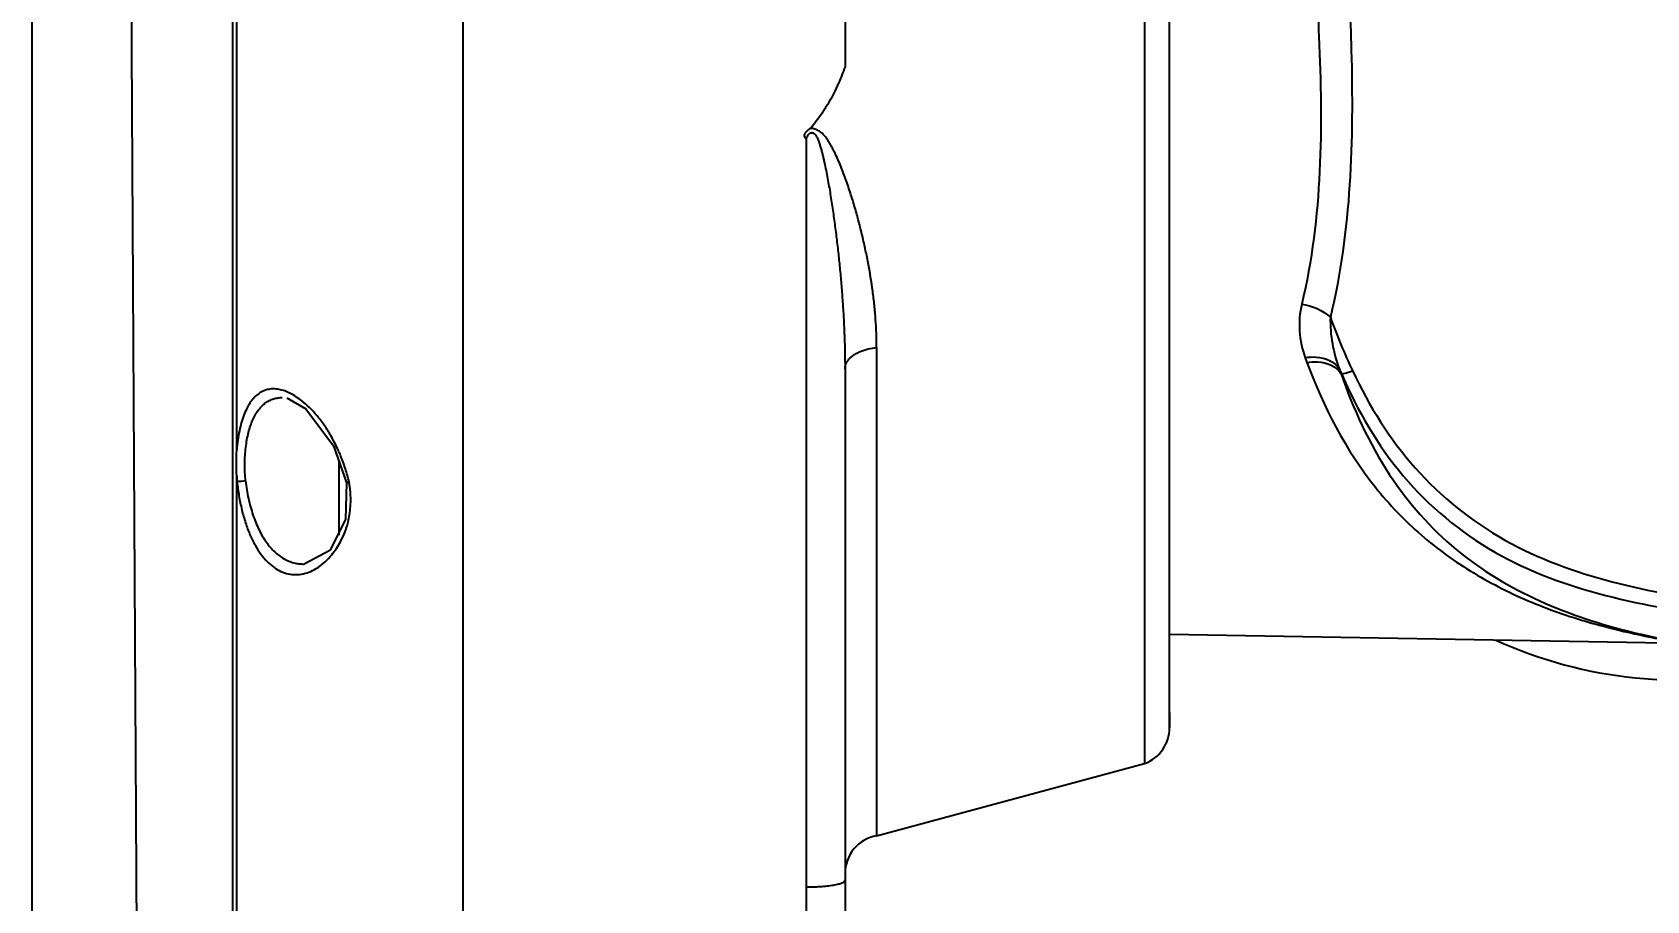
# Model space of a CAD drawing. Header units: millimetres. Extents: x 4086 to 8300, y 123 to 1549.
# Drawn here: x 7249.66 to 7270.8, y 803.02 to 814.39 of the extents above; entities that cross this region are included whole.
import ezdxf

# ---------------------------------------------------------------- set-up
doc = ezdxf.new("R2010")
doc.units = ezdxf.units.MM
doc.layers.add('外形图', color=7, linetype='Continuous')
doc.layers.add('尺寸标注', color=7, linetype='Continuous')
doc.styles.add('思源黑', font='SourceHanSansCN-Normal.ttf')
doc.dimstyles.new('尺寸标注_1_4比例', dxfattribs={"dimtxt": 7, "dimasz": 6, "dimexe": 2, "dimexo": 1.5, "dimgap": 1, "dimtad": 1, "dimdec": 1, "dimlfac": 4, "dimdsep": 46, "dimtxsty": '思源黑', "dimcen": 0.09, "dimadec": 0, "dimazin": 0, "dimtp": 0.01, "dimtm": 0.01, "dimtfac": 1, "dimtdec": 1, "dimtofl": 0, "dimtmove": 0, "dimatfit": 3, "dimfxl": 1, "dimtolj": 1, "dimarcsym": 0})

# ---------------------------------------------------------------- blocks, each defined once
blk = doc.blocks.new('*D764')
at = {"layer": 'Defpoints', "color": 0}
for p in [(7310.951, 866.988), (7310.951, 722.956), (7249.657, 721.212)]:
    blk.add_point(p, dxfattribs=at)
at = {"layer": '尺寸标注', "color": 0, "lineweight": -2}
for p, q in [((7249.657, 722.712), (7249.657, 868.988)), ((7310.951, 724.456), (7310.951, 868.988)), ((7255.657, 866.988), (7304.951, 866.988))]:
    blk.add_line(p, q, dxfattribs=at)
at = {"layer": '尺寸标注', "color": 0}
for points in [[(7255.657, 867.988), (7255.657, 865.988), (7249.657, 866.988)], [(7304.951, 865.988), (7304.951, 867.988), (7310.951, 866.988)]]:
    blk.add_solid(points, dxfattribs=at)
at = {"layer": '尺寸标注', "color": 0, "insert": (7280.304, 871.612), "char_height": 7, "attachment_point": 5, "style": '思源黑'}
blk.add_mtext('\\A1;245.2', dxfattribs=at)

msp = doc.modelspace()

# ---------------------------------------------------------------- linework, layer by layer
at = {"layer": '外形图'}
for p, q in [((7264.5514, 805.2847), (7264.5514, 819.8856)), ((7252.2849, 785.5432), (7252.2821, 818.9575)), ((7252.3342, 808.9165), (7252.3337, 818.9618)), ((7264.2249, 818.5128), (7264.2251, 804.8116)), ((7264.5515, 808.5131), (7264.5515, 818.5128)), ((7255.3014, 809.0128), (7255.3015, 816.0339)), ((7260.3036, 816.0293), (7260.3015, 813.9357)), ((7259.7922, 812.9924), (7259.7922, 803.1959)), ((7260.7157, 810.2604), (7260.7157, 809.9833)), ((7266.3277, 810.1271), (7266.3504, 810.0652)), ((7260.3014, 809.9833), (7260.3014, 803.2828)), ((7260.7157, 809.9833), (7260.7155, 803.8644)), ((7266.7764, 809.9768), (7266.7974, 809.9161)), ((7266.8017, 809.9182), (7266.7974, 809.9161)), ((7252.9908, 809.6003), (7253.2396, 809.4576)), ((7253.2396, 809.4576), (7253.6041, 808.9726)), ((7255.3014, 808.0128), (7255.3014, 809.0128)), ((7253.6041, 808.9726), (7253.772, 808.4887)), ((7253.6764, 807.8049), (7253.6764, 808.7832)), ((7252.3361, 785.6785), (7252.3341, 808.5744)), ((7253.772, 808.4887), (7253.7581, 808.0092)), ((7253.806, 808.4951), (7253.772, 808.4887)), ((7253.7581, 808.0092), (7253.5526, 807.6031)), ((7255.3015, 774.8957), (7255.3014, 808.0128)), ((7253.5526, 807.6031), (7253.2179, 807.4248)), ((7253.2182, 807.4248), (7253.2191, 807.4249)), ((7264.5514, 806.5041), (7271.036, 806.3909)), ((7264.5515, 805.2805), (7264.5515, 805.4815)), ((7264.5515, 805.4815), (7264.5515, 805.2805)), ((7260.7157, 803.8645), (7264.2252, 804.8114))]:
    msp.add_line(p, q, dxfattribs=at)
msp.add_lwpolyline([(7250.9298, 818.7653), (7250.9746, 811.0919), (7251.065, 794.8815), (7251.1681, 776.2216)], dxfattribs=at)
for centre, radius, start, end in [((7273.712, 812.9466), 7.5448, 203.18063, 203.66563), ((7254.9992, 808.7528), 2.6711, 183.82905, 185.38143), ((7257.1983, 757.9486), 50.7865, 95.36366, 95.48942), ((7252.5562, 808.2688), 1.2712, 351.03587, 0.95962), ((7252.6506, 808.2533), 1.1755, 346.26411, 351.06704), ((7252.7667, 808.2184), 1.0539, 320.41185, 331.49037), ((7271.2146, 811.7115), 5.8038, 264.45959, 268.84257), ((7264.0515, 805.2805), 0.5, 290.31183, 0), ((7260.8015, 803.3726), 0.5, 99.88808, 180), ((7704.2799, 802.9057), 443.9787, 179.951336, 180.349137)]:
    msp.add_arc(centre, radius, start, end, dxfattribs=at)
for points, knots in [([(7266.4319, 815.632), (7266.4614, 815.1992), (7266.5623, 813.602), (7266.555, 811.9663), (7266.283, 810.8274)], [0, 0, 0, 0, 0.2703106, 1, 1, 1, 1]), ([(7266.8787, 815.4511), (7266.9011, 815.0186), (7266.9738, 813.4219), (7266.9323, 811.7933), (7266.6584, 810.6568)], [0, 0, 0, 0, 0.2702907, 1, 1, 1, 1]), ([(7260.3015, 813.9357), (7260.2876, 813.8998), (7260.2602, 813.828), (7260.2244, 813.7389), (7260.1934, 813.6685), (7260.1604, 813.5991), (7260.1151, 813.514), (7260.0658, 813.4311), (7260.0243, 813.3658), (7259.9817, 813.3012), (7259.9257, 813.2222), (7259.8772, 813.1617), (7259.8519, 813.1324)], [0, 0, 0, 0, 0.124642, 0.249141, 0.311371, 0.3736461, 0.4984497, 0.6236092, 0.6862805, 0.7489752, 0.8743983, 1, 1, 1, 1]), ([(7259.7922, 812.9924), (7259.7871, 812.9981), (7259.7778, 813.0099), (7259.7703, 813.0275), (7259.7707, 813.0423), (7259.7736, 813.053), (7259.7783, 813.0633), (7259.7862, 813.0762), (7259.7982, 813.0909), (7259.8201, 813.1116), (7259.8382, 813.126), (7259.8519, 813.1324)], [0, 0, 0, 0, 0.1275063, 0.2494279, 0.3089785, 0.370287, 0.4335287, 0.4972428, 0.6222494, 0.7473637, 1, 1, 1, 1]), ([(7259.7922, 812.9924), (7259.7956, 813), (7259.8026, 813.0149), (7259.8139, 813.0359), (7259.8246, 813.0516), (7259.8342, 813.0618), (7259.8415, 813.0677), (7259.8493, 813.0718), (7259.8601, 813.0749), (7259.8745, 813.0745), (7259.8909, 813.0678), (7259.9059, 813.056), (7259.9188, 813.0397), (7259.9299, 813.0201), (7259.9397, 812.9984), (7259.9518, 812.9678), (7259.9659, 812.9288), (7259.9813, 812.881), (7259.9953, 812.8322), (7260.0083, 812.7825), (7260.0203, 812.732), (7260.0355, 812.664), (7260.0533, 812.5786), (7260.0732, 812.4756), (7260.0917, 812.372), (7260.1092, 812.2681), (7260.1256, 812.1639), (7260.1464, 812.0248), (7260.1705, 811.8508), (7260.1967, 811.642), (7260.22, 811.4332), (7260.2406, 811.2247), (7260.2585, 811.0165), (7260.2736, 810.8088), (7260.2857, 810.6015), (7260.2976, 810.3265), (7260.3014, 810.1204), (7260.3014, 809.9834)], [0, 0, 0, 0, 0.0076031, 0.0150474, 0.0218739, 0.0249586, 0.0278092, 0.0304654, 0.0330052, 0.0380035, 0.0432708, 0.0490171, 0.0553253, 0.0622186, 0.0695683, 0.0771512, 0.0923451, 0.107613, 0.123114, 0.1388331, 0.1547059, 0.1706628, 0.2026391, 0.2346853, 0.266815, 0.299009, 0.331239, 0.3634751, 0.4278812, 0.4921744, 0.5563368, 0.6203422, 0.6841653, 0.747792, 0.8112096, 0.8743972, 1, 1, 1, 1]), ([(7260.7157, 810.2604), (7260.7147, 810.3825), (7260.7086, 810.5664), (7260.687, 810.8116), (7260.6573, 811.0596), (7260.6171, 811.3081), (7260.5668, 811.5567), (7260.5241, 811.7443), (7260.4764, 811.9322), (7260.4324, 812.0885), (7260.3946, 812.2135), (7260.3647, 812.3074), (7260.3332, 812.401), (7260.3, 812.4945), (7260.2648, 812.5876), (7260.2274, 812.6802), (7260.1938, 812.7566), (7260.165, 812.817), (7260.1423, 812.8618), (7260.1182, 812.9061), (7260.0925, 812.9499), (7260.0652, 812.9931), (7260.0345, 813.0343), (7260.0042, 813.065), (7259.9766, 813.0859), (7259.9464, 813.1043), (7259.905, 813.122), (7259.8698, 813.1301), (7259.8519, 813.1324)], [0, 0, 0, 0, 0.1182716, 0.1780578, 0.2382951, 0.3601502, 0.4217859, 0.4838883, 0.5464539, 0.6094752, 0.6411562, 0.6729508, 0.7048548, 0.7368629, 0.7689834, 0.8012389, 0.8335954, 0.8497873, 0.8659948, 0.8822635, 0.8986484, 0.91518, 0.9317314, 0.9483013, 0.9567018, 0.9652295, 0.9825434, 1, 1, 1, 1]), ([(7260.4993, 810.2073), (7260.5334, 810.2216), (7260.6047, 810.2444), (7260.6783, 810.2572), (7260.7156, 810.2608)], [0, 0, 0, 0, 0.4970202, 1, 1, 1, 1]), ([(7260.3014, 809.9833), (7260.3014, 809.9935), (7260.3038, 810.0145), (7260.3136, 810.0457), (7260.3298, 810.0768), (7260.3606, 810.1188), (7260.4034, 810.1562), (7260.4549, 810.1871), (7260.4841, 810.2008), (7260.4993, 810.2073)], [0, 0, 0, 0, 0.0964497, 0.1992194, 0.3096034, 0.4285078, 0.694082, 0.8424511, 1, 1, 1, 1]), ([(7266.3277, 810.1271), (7266.3753, 810.1351), (7266.5344, 810.1482), (7266.7219, 810.0773), (7266.7764, 809.9768)], [0, 0, 0, 0, 0.2967064, 1, 1, 1, 1]), ([(7266.3504, 810.0652), (7266.3976, 810.0732), (7266.5562, 810.0865), (7266.7423, 810.0159), (7266.7974, 809.9161)], [0, 0, 0, 0, 0.2959548, 1, 1, 1, 1]), ([(7266.3504, 810.0652), (7266.5662, 809.4828), (7266.995, 808.6562), (7267.8257, 807.7906), (7268.5243, 807.2876), (7269.2889, 806.9065), (7269.9596, 806.6786), (7270.4887, 806.5435), (7270.8007, 806.4768), (7270.9882, 806.4387), (7271.0771, 806.4198), (7271.1058, 806.411), (7271.1438, 806.4013), (7271.0959, 806.3773), (7271.0667, 806.3903), (7271.036, 806.3909)], [0, 0, 0, 0, 0.2887968, 0.4230125, 0.5549647, 0.686989, 0.8189683, 0.8831318, 0.9416578, 0.9655508, 0.974687, 0.9810668, 0.9840999, 0.9857184, 1, 1, 1, 1]), ([(7266.7974, 809.9161), (7266.9589, 809.4547), (7267.3479, 808.6012), (7268.541, 807.243), (7269.7961, 806.7301), (7270.6251, 806.5299)], [0, 0, 0, 0, 0.2747036, 0.5207366, 1, 1, 1, 1]), ([(7266.9501, 809.9515), (7266.9316, 809.9455), (7266.8838, 809.9335), (7266.8315, 809.9083), (7266.8017, 809.9182)], [0, 0, 0, 0, 0.3820157, 1, 1, 1, 1]), ([(7266.8017, 809.9182), (7267.0101, 809.4405), (7267.5381, 808.5221), (7269.1812, 807.1584), (7270.785, 806.8702), (7271.8159, 806.7242)], [0, 0, 0, 0, 0.2502021, 0.5001834, 1, 1, 1, 1]), ([(7266.9501, 809.9515), (7267.1652, 809.4965), (7267.7034, 808.6276), (7269.3076, 807.3428), (7270.8469, 807.0517), (7271.8409, 806.9072)], [0, 0, 0, 0, 0.2503638, 0.500381, 1, 1, 1, 1]), ([(7253.1875, 809.5619), (7253.1632, 809.5811), (7253.1146, 809.6163), (7253.0396, 809.6601), (7252.9654, 809.6925), (7252.8925, 809.7129), (7252.8214, 809.7207), (7252.7527, 809.7151), (7252.6872, 809.6954), (7252.6257, 809.6615), (7252.5688, 809.6135), (7252.5169, 809.5514), (7252.4704, 809.4751), (7252.4298, 809.385), (7252.3952, 809.2822), (7252.3671, 809.1684), (7252.3461, 809.0454), (7252.3373, 808.9602), (7252.3342, 808.9165)], [0, 0, 0, 0, 0.0649103, 0.1253785, 0.1815954, 0.2339788, 0.2832547, 0.33053, 0.3773187, 0.4253981, 0.4765434, 0.5323583, 0.5941985, 0.6630673, 0.7388759, 0.8208917, 0.9082445, 1, 1, 1, 1]), ([(7252.4509, 808.5128), (7252.4431, 808.5873), (7252.4361, 808.7341), (7252.447, 808.9147), (7252.4675, 809.0513), (7252.4879, 809.146), (7252.5134, 809.2335), (7252.5437, 809.3129), (7252.5789, 809.383), (7252.6186, 809.4435), (7252.6624, 809.4944), (7252.7102, 809.5357), (7252.7614, 809.5675), (7252.8158, 809.5899), (7252.873, 809.6029), (7252.9121, 809.6054), (7252.9318, 809.6053)], [0, 0, 0, 0, 0.1690424, 0.3310017, 0.4077276, 0.4807478, 0.5494751, 0.613401, 0.6722077, 0.726271, 0.7763642, 0.8233636, 0.8682307, 0.9119735, 0.955589, 1, 1, 1, 1]), ([(7253.5695, 809.1006), (7253.5418, 809.1489), (7253.4844, 809.2402), (7253.3901, 809.3649), (7253.292, 809.4721), (7253.2225, 809.5342), (7253.1875, 809.5619)], [0, 0, 0, 0, 0.2773025, 0.5366675, 0.7776907, 1, 1, 1, 1]), ([(7253.6945, 808.8452), (7253.6852, 808.8676), (7253.6476, 808.9547), (7253.6046, 809.0394), (7253.5695, 809.1006)], [0, 0, 0, 0, 0.2563114, 1, 1, 1, 1]), ([(7252.3341, 808.5744), (7252.3314, 808.632), (7252.3287, 808.7461), (7252.3314, 808.8602), (7252.3342, 808.9165)], [0, 0, 0, 0, 0.5053057, 1, 1, 1, 1]), ([(7253.806, 808.4951), (7253.7924, 808.5553), (7253.7599, 808.6736), (7253.7177, 808.7889), (7253.6945, 808.8452)], [0, 0, 0, 0, 0.5032019, 1, 1, 1, 1]), ([(7252.3399, 808.5023), (7252.3458, 808.4401), (7252.3619, 808.3171), (7252.3986, 808.1373), (7252.4464, 807.9671), (7252.5041, 807.8112), (7252.571, 807.6733), (7252.646, 807.5552), (7252.728, 807.4577), (7252.8163, 807.3811), (7252.91, 807.3261), (7253.0078, 807.2934), (7253.1078, 807.2826), (7253.2082, 807.2938), (7253.3072, 807.3266), (7253.4035, 807.3803), (7253.4959, 807.4542), (7253.5518, 807.5141), (7253.5789, 807.5468)], [0, 0, 0, 0, 0.0885604, 0.1759824, 0.2602113, 0.3392372, 0.4115872, 0.4773738, 0.5371876, 0.5918435, 0.6424511, 0.6903765, 0.737086, 0.7840551, 0.8326713, 0.8842057, 0.9397153, 1, 1, 1, 1]), ([(7252.4509, 808.5128), (7252.459, 808.4355), (7252.4831, 808.2848), (7252.5329, 808.1031), (7252.5834, 807.9677), (7252.6252, 807.8741), (7252.6712, 807.7881), (7252.7357, 807.6876), (7252.8249, 807.5825), (7252.9296, 807.5036), (7253.0167, 807.4612), (7253.0824, 807.4393), (7253.1494, 807.4267), (7253.1945, 807.4244), (7253.217, 807.4248)], [0, 0, 0, 0, 0.1607896, 0.3153057, 0.3890447, 0.4598077, 0.5271855, 0.5908361, 0.7067727, 0.8105923, 0.8593808, 0.9068053, 0.9534751, 1, 1, 1, 1]), ([(7253.8272, 808.2901), (7253.8263, 808.3417), (7253.8209, 808.4105), (7253.8093, 808.4782), (7253.806, 808.4951)], [0, 0, 0, 0, 0.7502174, 1, 1, 1, 1]), ([(7253.6928, 807.7154), (7253.7141, 807.7547), (7253.7532, 807.839), (7253.7811, 807.9276), (7253.7925, 807.9742)], [0, 0, 0, 0, 0.4826249, 1, 1, 1, 1]), ([(7270.6251, 806.5299), (7270.7226, 806.5064), (7270.8554, 806.4756), (7271.0409, 806.4378), (7271.1027, 806.42), (7271.1983, 806.4016), (7271.1325, 806.3793), (7271.0657, 806.3921), (7270.9921, 806.39), (7270.9504, 806.3922)], [0, 0, 0, 0, 0.3746673, 0.5334751, 0.652677, 0.7113068, 0.7400378, 0.8439831, 1, 1, 1, 1]), ([(7259.7922, 803.1959), (7259.8231, 803.1958), (7259.8857, 803.1968), (7259.9787, 803.2013), (7260.0678, 803.2088), (7260.1366, 803.2177), (7260.1849, 803.2268), (7260.215, 803.234), (7260.2407, 803.2416), (7260.262, 803.2495), (7260.2768, 803.2565), (7260.2862, 803.2624), (7260.2949, 803.2689), (7260.3014, 803.2765), (7260.3014, 803.2828)], [0, 0, 0, 0, 0.175401, 0.35577, 0.5289895, 0.683056, 0.7494775, 0.8081108, 0.8588964, 0.9018127, 0.9369177, 0.9516147, 0.9644781, 1, 1, 1, 1]), ([(7259.7922, 803.1959), (7259.7922, 802.9397), (7259.7923, 801.9141), (7259.7945, 800.8885), (7259.8001, 800.1191)], [0, 0, 0, 0, 0.2498099, 1, 1, 1, 1])]:
    msp.add_open_spline(points, degree=3, knots=knots, dxfattribs=at)
for points in [[(7266.283, 810.8274), (7266.2286, 810.5999), (7266.2482, 810.3471), (7266.3277, 810.1271)], [(7266.283, 810.8274), (7266.419, 810.8075), (7266.5586, 810.7513), (7266.6584, 810.6568)], [(7266.6584, 810.6568), (7266.6504, 810.4269), (7266.6954, 810.1921), (7266.7764, 809.9768)], [(7266.6584, 810.6568), (7266.7449, 810.4176), (7266.8414, 810.1815), (7266.9501, 809.9515)], [(7268.8266, 806.4284), (7269.4006, 806.1663), (7270.0262, 805.9959), (7270.6542, 805.9349)]]:
    msp.add_open_spline(points, degree=3, dxfattribs=at)

# ---------------------------------------------------------------- dimensions: what is measured, and where the dimension line sits
at = {"layer": '尺寸标注'}
dim = msp.add_linear_dim(base=(7310.9508, 866.9881), p1=(7249.657, 721.2118), p2=(7310.9508, 722.9564), dimstyle='尺寸标注_1_4比例', dxfattribs=at)
dim.commit()
dim.dimension.update_dxf_attribs({"geometry": '*D764', "text_midpoint": (7280.3039, 871.6125)})

doc.saveas('drawing.dxf')
